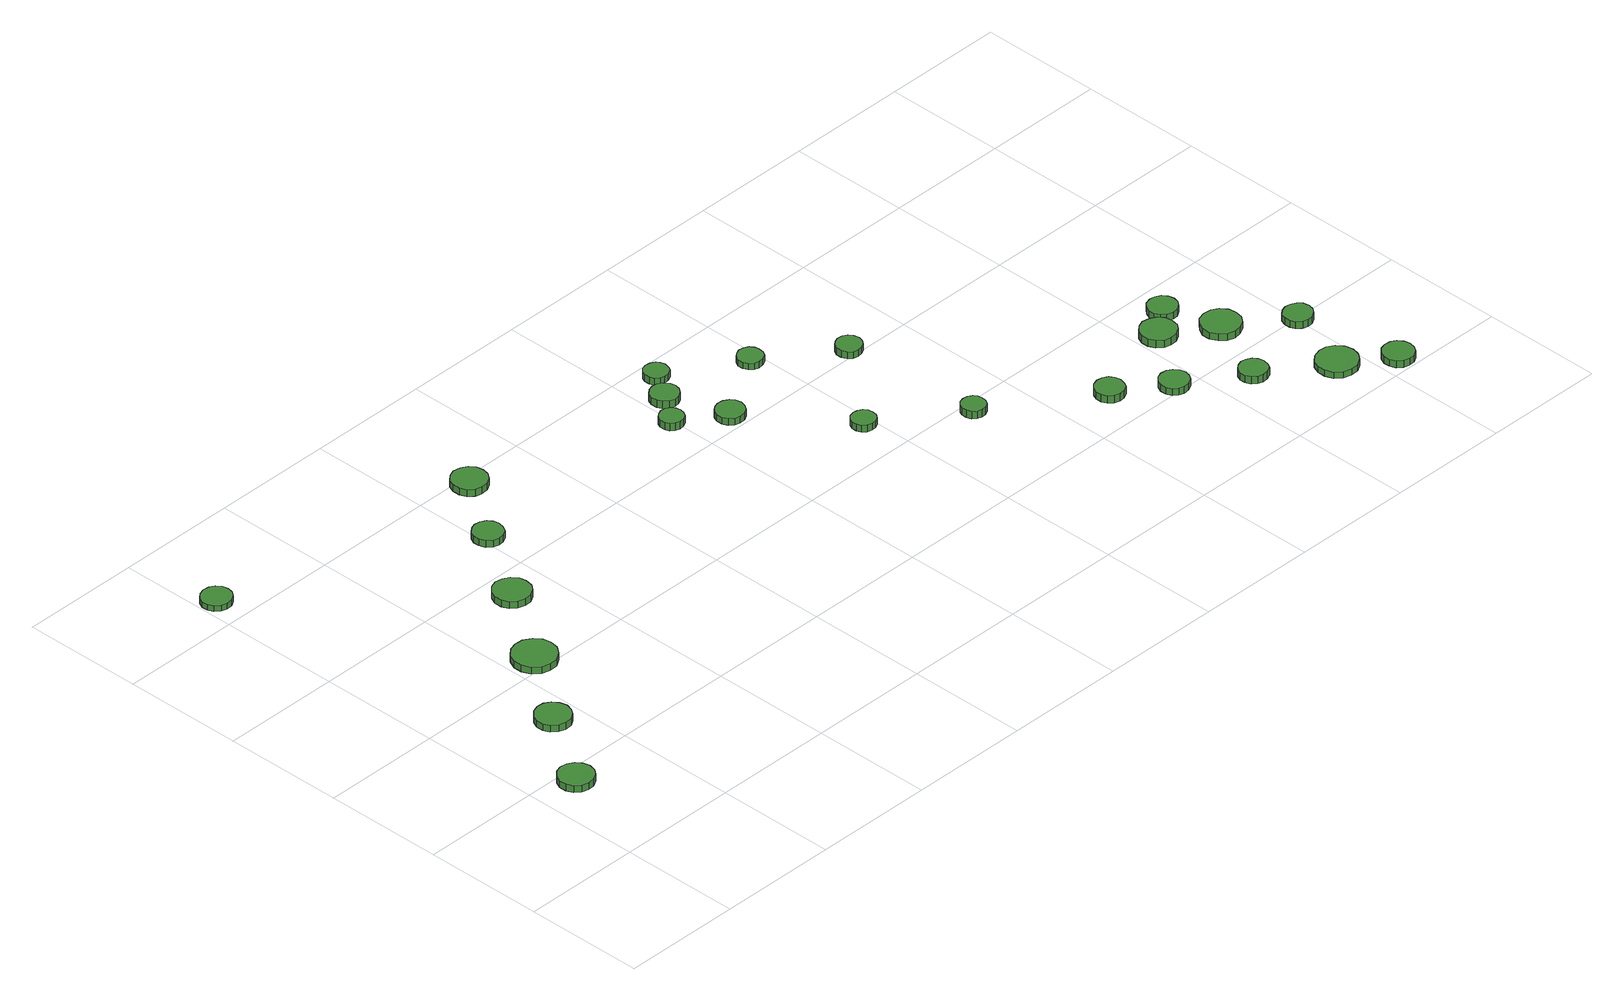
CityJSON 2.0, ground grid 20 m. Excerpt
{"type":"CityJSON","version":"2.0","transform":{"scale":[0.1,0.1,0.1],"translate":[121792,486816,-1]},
"CityObjects":{
"tree1":{"type":"SolitaryVegetationObject","attributes":{"function":"something"},"geometry":[{"type":"MultiSurface","lod":"1","boundaries":[[[0,1,2,3,4,5,6,7,8,9,10,11,12,13,14]],[[15,16,17,18,19,20,21,22,23,24,25,26,27,28,29]],[[0,29,28,1]],[[1,28,27,2]],[[2,27,26,3]],[[3,26,25,4]],[[4,25,24,5]],[[5,24,23,6]],[[6,23,22,7]],[[7,22,21,8]],[[8,21,20,9]],[[9,20,19,10]],[[10,19,18,11]],[[11,18,17,12]],[[12,17,16,13]],[[13,16,15,14]],[[14,15,29,0]]]}]},
"tree2":{"type":"SolitaryVegetationObject","attributes":{"function":"something"},"geometry":[{"type":"MultiSurface","lod":"1","boundaries":[[[30,31,32,33,34,35,36,37,38,39,40,41,42,43,44]],[[45,46,47,48,49,50,51,52,53,54,55,56,57,58,59]],[[30,59,58,31]],[[31,58,57,32]],[[32,57,56,33]],[[33,56,55,34]],[[34,55,54,35]],[[35,54,53,36]],[[36,53,52,37]],[[37,52,51,38]],[[38,51,50,39]],[[39,50,49,40]],[[40,49,48,41]],[[41,48,47,42]],[[42,47,46,43]],[[43,46,45,44]],[[44,45,59,30]]]}]},
"tree3":{"type":"SolitaryVegetationObject","attributes":{"function":"something"},"geometry":[{"type":"MultiSurface","lod":"1","boundaries":[[[60,61,62,63,64,65,66,67,68,69,70,71,72,73,74]],[[75,76,77,78,79,80,81,82,83,84,85,86,87,88,89]],[[60,89,88,61]],[[61,88,87,62]],[[62,87,86,63]],[[63,86,85,64]],[[64,85,84,65]],[[65,84,83,66]],[[66,83,82,67]],[[67,82,81,68]],[[68,81,80,69]],[[69,80,79,70]],[[70,79,78,71]],[[71,78,77,72]],[[72,77,76,73]],[[73,76,75,74]],[[74,75,89,60]]]}]},
"tree4":{"type":"SolitaryVegetationObject","attributes":{"function":"something"},"geometry":[{"type":"MultiSurface","lod":"1","boundaries":[[[90,91,92,93,94,95,96,97,98,99,100,101,102,103,104]],[[105,106,107,108,109,110,111,112,113,114,115,116,117,118,119]],[[90,119,118,91]],[[91,118,117,92]],[[92,117,116,93]],[[93,116,115,94]],[[94,115,114,95]],[[95,114,113,96]],[[96,113,112,97]],[[97,112,111,98]],[[98,111,110,99]],[[99,110,109,100]],[[100,109,108,101]],[[101,108,107,102]],[[102,107,106,103]],[[103,106,105,104]],[[104,105,119,90]]]}]},
"tree5":{"type":"SolitaryVegetationObject","attributes":{"function":"something"},"geometry":[{"type":"MultiSurface","lod":"1","boundaries":[[[120,121,122,123,124,125,126,127,128,129,130,131,132,133,134]],[[135,136,137,138,139,140,141,142,143,144,145,146,147,148,149]],[[120,149,148,121]],[[121,148,147,122]],[[122,147,146,123]],[[123,146,145,124]],[[124,145,144,125]],[[125,144,143,126]],[[126,143,142,127]],[[127,142,141,128]],[[128,141,140,129]],[[129,140,139,130]],[[130,139,138,131]],[[131,138,137,132]],[[132,137,136,133]],[[133,136,135,134]],[[134,135,149,120]]]}]},
"tree6":{"type":"SolitaryVegetationObject","attributes":{"function":"something"},"geometry":[{"type":"MultiSurface","lod":"1","boundaries":[[[150,151,152,153,154,155,156,157,158,159,160,161,162,163,164]],[[165,166,167,168,169,170,171,172,173,174,175,176,177,178,179]],[[150,179,178,151]],[[151,178,177,152]],[[152,177,176,153]],[[153,176,175,154]],[[154,175,174,155]],[[155,174,173,156]],[[156,173,172,157]],[[157,172,171,158]],[[158,171,170,159]],[[159,170,169,160]],[[160,169,168,161]],[[161,168,167,162]],[[162,167,166,163]],[[163,166,165,164]],[[164,165,179,150]]]}]},
"tree7":{"type":"SolitaryVegetationObject","attributes":{"function":"something"},"geometry":[{"type":"MultiSurface","lod":"1","boundaries":[[[180,181,182,183,184,185,186,187,188,189,190,191,192,193,194]],[[195,196,197,198,199,200,201,202,203,204,205,206,207,208,209]],[[180,209,208,181]],[[181,208,207,182]],[[182,207,206,183]],[[183,206,205,184]],[[184,205,204,185]],[[185,204,203,186]],[[186,203,202,187]],[[187,202,201,188]],[[188,201,200,189]],[[189,200,199,190]],[[190,199,198,191]],[[191,198,197,192]],[[192,197,196,193]],[[193,196,195,194]],[[194,195,209,180]]]}]},
"tree8":{"type":"SolitaryVegetationObject","attributes":{"function":"something"},"geometry":[{"type":"MultiSurface","lod":"1","boundaries":[[[210,211,212,213,214,215,216,217,218,219,220,221,222,223,224]],[[225,226,227,228,229,230,231,232,233,234,235,236,237,238,239]],[[210,239,238,211]],[[211,238,237,212]],[[212,237,236,213]],[[213,236,235,214]],[[214,235,234,215]],[[215,234,233,216]],[[216,233,232,217]],[[217,232,231,218]],[[218,231,230,219]],[[219,230,229,220]],[[220,229,228,221]],[[221,228,227,222]],[[222,227,226,223]],[[223,226,225,224]],[[224,225,239,210]]]}]},
"tree9":{"type":"SolitaryVegetationObject","attributes":{"function":"something"},"geometry":[{"type":"MultiSurface","lod":"1","boundaries":[[[240,241,242,243,244,245,246,247,248,249,250,251,252,253,254]],[[255,256,257,258,259,260,261,262,263,264,265,266,267,268,269]],[[240,269,268,241]],[[241,268,267,242]],[[242,267,266,243]],[[243,266,265,244]],[[244,265,264,245]],[[245,264,263,246]],[[246,263,262,247]],[[247,262,261,248]],[[248,261,260,249]],[[249,260,259,250]],[[250,259,258,251]],[[251,258,257,252]],[[252,257,256,253]],[[253,256,255,254]],[[254,255,269,240]]]}]},
"tree10":{"type":"SolitaryVegetationObject","attributes":{"function":"something"},"geometry":[{"type":"MultiSurface","lod":"1","boundaries":[[[270,271,272,273,274,275,276,277,278,279,280,281,282,283,284]],[[285,286,287,288,289,290,291,292,293,294,295,296,297,298,299]],[[270,299,298,271]],[[271,298,297,272]],[[272,297,296,273]],[[273,296,295,274]],[[274,295,294,275]],[[275,294,293,276]],[[276,293,292,277]],[[277,292,291,278]],[[278,291,290,279]],[[279,290,289,280]],[[280,289,288,281]],[[281,288,287,282]],[[282,287,286,283]],[[283,286,285,284]],[[284,285,299,270]]]}]},
"tree11":{"type":"SolitaryVegetationObject","attributes":{"function":"something"},"geometry":[{"type":"MultiSurface","lod":"1","boundaries":[[[300,301,302,303,304,305,306,307,308,309,310,311,312,313,314]],[[315,316,317,318,319,320,321,322,323,324,325,326,327,328,329]],[[300,329,328,301]],[[301,328,327,302]],[[302,327,326,303]],[[303,326,325,304]],[[304,325,324,305]],[[305,324,323,306]],[[306,323,322,307]],[[307,322,321,308]],[[308,321,320,309]],[[309,320,319,310]],[[310,319,318,311]],[[311,318,317,312]],[[312,317,316,313]],[[313,316,315,314]],[[314,315,329,300]]]}]},
"tree12":{"type":"SolitaryVegetationObject","attributes":{"function":"something"},"geometry":[{"type":"MultiSurface","lod":"1","boundaries":[[[330,331,332,333,334,335,336,337,338,339,340,341,342,343,344]],[[345,346,347,348,349,350,351,352,353,354,355,356,357,358,359]],[[330,359,358,331]],[[331,358,357,332]],[[332,357,356,333]],[[333,356,355,334]],[[334,355,354,335]],[[335,354,353,336]],[[336,353,352,337]],[[337,352,351,338]],[[338,351,350,339]],[[339,350,349,340]],[[340,349,348,341]],[[341,348,347,342]],[[342,347,346,343]],[[343,346,345,344]],[[344,345,359,330]]]}]},
"tree13":{"type":"SolitaryVegetationObject","attributes":{"function":"something"},"geometry":[{"type":"MultiSurface","lod":"1","boundaries":[[[360,361,362,363,364,365,366,367,368,369,370,371,372,373,374]],[[375,376,377,378,379,380,381,382,383,384,385,386,387,388,389]],[[360,389,388,361]],[[361,388,387,362]],[[362,387,386,363]],[[363,386,385,364]],[[364,385,384,365]],[[365,384,383,366]],[[366,383,382,367]],[[367,382,381,368]],[[368,381,380,369]],[[369,380,379,370]],[[370,379,378,371]],[[371,378,377,372]],[[372,377,376,373]],[[373,376,375,374]],[[374,375,389,360]]]}]},
"tree14":{"type":"SolitaryVegetationObject","attributes":{"function":"something"},"geometry":[{"type":"MultiSurface","lod":"1","boundaries":[[[390,391,392,393,394,395,396,397,398,399,400,401,402,403,404]],[[405,406,407,408,409,410,411,412,413,414,415,416,417,418,419]],[[390,419,418,391]],[[391,418,417,392]],[[392,417,416,393]],[[393,416,415,394]],[[394,415,414,395]],[[395,414,413,396]],[[396,413,412,397]],[[397,412,411,398]],[[398,411,410,399]],[[399,410,409,400]],[[400,409,408,401]],[[401,408,407,402]],[[402,407,406,403]],[[403,406,405,404]],[[404,405,419,390]]]}]},
"tree15":{"type":"SolitaryVegetationObject","attributes":{"function":"something"},"geometry":[{"type":"MultiSurface","lod":"1","boundaries":[[[420,421,422,423,424,425,426,427,428,429,430,431,432,433,434]],[[435,436,437,438,439,440,441,442,443,444,445,446,447,448,449]],[[420,449,448,421]],[[421,448,447,422]],[[422,447,446,423]],[[423,446,445,424]],[[424,445,444,425]],[[425,444,443,426]],[[426,443,442,427]],[[427,442,441,428]],[[428,441,440,429]],[[429,440,439,430]],[[430,439,438,431]],[[431,438,437,432]],[[432,437,436,433]],[[433,436,435,434]],[[434,435,449,420]]]}]},
"tree16":{"type":"SolitaryVegetationObject","attributes":{"function":"something"},"geometry":[{"type":"MultiSurface","lod":"1","boundaries":[[[450,451,452,453,454,455,456,457,458,459,460,461,462,463,464]],[[465,466,467,468,469,470,471,472,473,474,475,476,477,478,479]],[[450,479,478,451]],[[451,478,477,452]],[[452,477,476,453]],[[453,476,475,454]],[[454,475,474,455]],[[455,474,473,456]],[[456,473,472,457]],[[457,472,471,458]],[[458,471,470,459]],[[459,470,469,460]],[[460,469,468,461]],[[461,468,467,462]],[[462,467,466,463]],[[463,466,465,464]],[[464,465,479,450]]]}]},
"tree17":{"type":"SolitaryVegetationObject","attributes":{"function":"something"},"geometry":[{"type":"MultiSurface","lod":"1","boundaries":[[[480,481,482,483,484,485,486,487,488,489,490,491,492,493,494]],[[495,496,497,498,499,500,501,502,503,504,505,506,507,508,509]],[[480,509,508,481]],[[481,508,507,482]],[[482,507,506,483]],[[483,506,505,484]],[[484,505,504,485]],[[485,504,503,486]],[[486,503,502,487]],[[487,502,501,488]],[[488,501,500,489]],[[489,500,499,490]],[[490,499,498,491]],[[491,498,497,492]],[[492,497,496,493]],[[493,496,495,494]],[[494,495,509,480]]]}]},
"tree18":{"type":"SolitaryVegetationObject","attributes":{"function":"something"},"geometry":[{"type":"MultiSurface","lod":"1","boundaries":[[[510,511,512,513,514,515,516,517,518,519,520,521,522,523,524]],[[525,526,527,528,529,530,531,532,533,534,535,536,537,538,539]],[[510,539,538,511]],[[511,538,537,512]],[[512,537,536,513]],[[513,536,535,514]],[[514,535,534,515]],[[515,534,533,516]],[[516,533,532,517]],[[517,532,531,518]],[[518,531,530,519]],[[519,530,529,520]],[[520,529,528,521]],[[521,528,527,522]],[[522,527,526,523]],[[523,526,525,524]],[[524,525,539,510]]]}]},
"tree19":{"type":"SolitaryVegetationObject","attributes":{"function":"something"},"geometry":[{"type":"MultiSurface","lod":"1","boundaries":[[[540,541,542,543,544,545,546,547,548,549,550,551,552,553,554]],[[555,556,557,558,559,560,561,562,563,564,565,566,567,568,569]],[[540,569,568,541]],[[541,568,567,542]],[[542,567,566,543]],[[543,566,565,544]],[[544,565,564,545]],[[545,564,563,546]],[[546,563,562,547]],[[547,562,561,548]],[[548,561,560,549]],[[549,560,559,550]],[[550,559,558,551]],[[551,558,557,552]],[[552,557,556,553]],[[553,556,555,554]],[[554,555,569,540]]]}]},
"tree20":{"type":"SolitaryVegetationObject","attributes":{"function":"something"},"geometry":[{"type":"MultiSurface","lod":"1","boundaries":[[[570,571,572,573,574,575,576,577,578,579,580,581,582,583,584]],[[585,586,587,588,589,590,591,592,593,594,595,596,597,598,599]],[[570,599,598,571]],[[571,598,597,572]],[[572,597,596,573]],[[573,596,595,574]],[[574,595,594,575]],[[575,594,593,576]],[[576,593,592,577]],[[577,592,591,578]],[[578,591,590,579]],[[579,590,589,580]],[[580,589,588,581]],[[581,588,587,582]],[[582,587,586,583]],[[583,586,585,584]],[[584,585,599,570]]]}]},
"tree21":{"type":"SolitaryVegetationObject","attributes":{"function":"something"},"geometry":[{"type":"MultiSurface","lod":"1","boundaries":[[[600,601,602,603,604,605,606,607,608,609,610,611,612,613,614]],[[615,616,617,618,619,620,621,622,623,624,625,626,627,628,629]],[[600,629,628,601]],[[601,628,627,602]],[[602,627,626,603]],[[603,626,625,604]],[[604,625,624,605]],[[605,624,623,606]],[[606,623,622,607]],[[607,622,621,608]],[[608,621,620,609]],[[609,620,619,610]],[[610,619,618,611]],[[611,618,617,612]],[[612,617,616,613]],[[613,616,615,614]],[[614,615,629,600]]]}]},
"tree22":{"type":"SolitaryVegetationObject","attributes":{"function":"something"},"geometry":[{"type":"MultiSurface","lod":"1","boundaries":[[[630,631,632,633,634,635,636,637,638,639,640,641,642,643,644]],[[645,646,647,648,649,650,651,652,653,654,655,656,657,658,659]],[[630,659,658,631]],[[631,658,657,632]],[[632,657,656,633]],[[633,656,655,634]],[[634,655,654,635]],[[635,654,653,636]],[[636,653,652,637]],[[637,652,651,638]],[[638,651,650,639]],[[639,650,649,640]],[[640,649,648,641]],[[641,648,647,642]],[[642,647,646,643]],[[643,646,645,644]],[[644,645,659,630]]]}]},
"tree23":{"type":"SolitaryVegetationObject","attributes":{"function":"something"},"geometry":[{"type":"MultiSurface","lod":"1","boundaries":[[[660,661,662,663,664,665,666,667,668,669,670,671,672,673,674]],[[675,676,677,678,679,680,681,682,683,684,685,686,687,688,689]],[[660,689,688,661]],[[661,688,687,662]],[[662,687,686,663]],[[663,686,685,664]],[[664,685,684,665]],[[665,684,683,666]],[[666,683,682,667]],[[667,682,681,668]],[[668,681,680,669]],[[669,680,679,670]],[[670,679,678,671]],[[671,678,677,672]],[[672,677,676,673]],[[673,676,675,674]],[[674,675,689,660]]]}]},
"tree24":{"type":"SolitaryVegetationObject","attributes":{"function":"something"},"geometry":[{"type":"MultiSurface","lod":"1","boundaries":[[[690,691,692,693,694,695,696,697,698,699,700,701,702,703,704]],[[705,706,707,708,709,710,711,712,713,714,715,716,717,718,719]],[[690,719,718,691]],[[691,718,717,692]],[[692,717,716,693]],[[693,716,715,694]],[[694,715,714,695]],[[695,714,713,696]],[[696,713,712,697]],[[697,712,711,698]],[[698,711,710,699]],[[699,710,709,700]],[[700,709,708,701]],[[701,708,707,702]],[[702,707,706,703]],[[703,706,705,704]],[[704,705,719,690]]]}]}
},
"vertices":[
[100,174,20],[97,186,20],[90,195,20],[80,201,20],[68,203,20],[57,199,20],[48,191,20],[43,180,20],[43,168,20],[48,157,20],[57,149,20],[68,146,20],[80,147,20],[90,153,20],[97,162,20],[97,162,8],[90,153,8],[80,147,8],[68,146,8],[57,149,8],[48,157,8],[43,168,8],[43,180,8],[48,191,8],[57,199,8],[68,203,8],[80,201,8],[90,195,8],[97,186,8],[100,174,8],
[184,300,19],[181,312,19],[174,322,19],[164,328,19],[152,329,19],[141,325,19],[132,317,19],[127,306,19],[127,294,19],[132,284,19],[141,276,19],[152,272,19],[164,273,19],[174,279,19],[181,289,19],[181,289,7],[174,279,7],[164,273,7],[152,272,7],[141,276,7],[132,284,7],[127,294,7],[127,306,7],[132,317,7],[141,325,7],[152,329,7],[164,328,7],[174,322,7],[181,312,7],[184,300,7],
[54,852,16],[52,862,16],[46,870,16],[37,875,16],[27,876,16],[17,873,16],[9,866,16],[5,857,16],[5,847,16],[9,838,16],[17,831,16],[27,828,16],[37,829,16],[46,834,16],[52,842,16],[52,842,6],[46,834,6],[37,829,6],[27,828,6],[17,831,6],[9,838,6],[5,847,6],[5,857,6],[9,866,6],[17,873,6],[27,876,6],[37,875,6],[46,870,6],[52,862,6],[54,852,6],
[278,421,20],[275,436,20],[266,447,20],[253,455,20],[239,456,20],[225,452,20],[214,442,20],[208,428,20],[208,414,20],[214,400,20],[225,390,20],[239,386,20],[253,387,20],[266,395,20],[275,407,20],[275,407,8],[266,395,8],[253,387,8],[239,386,8],[225,390,8],[214,400,8],[208,414,8],[208,428,8],[214,442,8],[225,452,8],[239,456,8],[253,455,8],[266,447,8],[275,436,8],[278,421,8],
[361,551,20],[359,563,20],[351,573,20],[340,579,20],[328,581,20],[316,577,20],[307,568,20],[302,557,20],[302,544,20],[307,533,20],[316,525,20],[328,521,20],[340,522,20],[351,528,20],[359,538,20],[359,538,8],[351,528,8],[340,522,8],[328,521,8],[316,525,8],[307,533,8],[302,544,8],[302,557,8],[307,568,8],[316,577,8],[328,581,8],[340,579,8],[351,573,8],[359,563,8],[361,551,8],
[435,675,20],[433,685,20],[427,693,20],[418,698,20],[408,699,20],[399,696,20],[391,689,20],[387,680,20],[387,670,20],[391,660,20],[399,653,20],[408,650,20],[418,651,20],[427,656,20],[433,665,20],[433,665,8],[427,656,8],[418,651,8],[408,650,8],[399,653,8],[391,660,8],[387,670,8],[387,680,8],[391,689,8],[399,696,8],[408,699,8],[418,698,8],[427,693,8],[433,685,8],[435,675,8],
[513,782,20],[511,794,20],[504,803,20],[493,809,20],[481,811,20],[470,807,20],[461,799,20],[457,788,20],[457,776,20],[461,765,20],[470,757,20],[481,754,20],[493,755,20],[504,761,20],[511,771,20],[511,771,8],[504,761,8],[493,755,8],[481,754,8],[470,757,8],[461,765,8],[457,776,8],[457,788,8],[461,799,8],[470,807,8],[481,811,8],[493,809,8],[504,803,8],[511,794,8],[513,782,8],
[814,675,21],[813,683,21],[808,690,21],[801,694,21],[793,695,21],[785,692,21],[779,687,21],[776,680,21],[776,671,21],[779,664,21],[785,659,21],[793,656,21],[801,657,21],[808,661,21],[813,668,21],[813,668,8],[808,661,8],[801,657,8],[793,656,8],[785,659,8],[779,664,8],[776,671,8],[776,680,8],[779,687,8],[785,692,8],[793,695,8],[801,694,8],[808,690,8],[813,683,8],[814,675,8],
[853,723,20],[851,732,20],[845,740,20],[837,745,20],[828,746,20],[819,743,20],[812,737,20],[808,728,20],[808,718,20],[812,710,20],[819,703,20],[828,700,20],[837,701,20],[845,706,20],[851,714,20],[851,714,7],[845,706,7],[837,701,7],[828,700,7],[819,703,7],[812,710,7],[808,718,7],[808,728,7],[812,737,7],[819,743,7],[828,746,7],[837,745,7],[845,740,7],[851,732,7],[853,723,7],
[889,626,20],[887,636,20],[881,643,20],[873,648,20],[863,649,20],[854,646,20],[847,640,20],[843,631,20],[843,621,20],[847,612,20],[854,606,20],[863,603,20],[873,604,20],[881,609,20],[887,617,20],[887,617,8],[881,609,8],[873,604,8],[863,603,8],[854,606,8],[847,612,8],[843,621,8],[843,631,8],[847,640,8],[854,646,8],[863,649,8],[873,648,8],[881,643,8],[887,636,8],[889,626,8],
[880,769,20],[878,777,20],[874,783,20],[866,787,20],[858,788,20],[850,786,20],[844,780,20],[841,773,20],[841,764,20],[844,757,20],[850,751,20],[858,749,20],[866,750,20],[874,754,20],[878,760,20],[878,760,8],[874,754,8],[866,750,8],[858,749,8],[850,751,8],[844,757,8],[841,764,8],[841,773,8],[844,780,8],[850,786,8],[858,788,8],[866,787,8],[874,783,8],[878,777,8],[880,769,8],
[1004,474,19],[1003,482,19],[998,488,19],[991,492,19],[983,493,19],[975,491,19],[969,485,19],[966,478,19],[966,470,19],[969,463,19],[975,457,19],[983,455,19],[991,455,19],[998,459,19],[1003,466,19],[1003,466,7],[998,459,7],[991,455,7],[983,455,7],[975,457,7],[969,463,7],[966,470,7],[966,478,7],[969,485,7],[975,491,7],[983,493,7],[991,492,7],[998,488,7],[1003,482,7],[1004,474,7],
[1001,697,19],[1000,705,19],[995,712,19],[987,716,19],[979,717,19],[971,714,19],[965,709,19],[961,701,19],[961,692,19],[965,685,19],[971,679,19],[979,676,19],[987,677,19],[995,681,19],[1000,688,19],[1000,688,8],[995,681,8],[987,677,8],[979,676,8],[971,679,8],[965,685,8],[961,692,8],[961,701,8],[965,709,8],[971,714,8],[979,717,8],[987,716,8],[995,712,8],[1000,705,8],[1001,697,8],
[1137,382,20],[1136,390,20],[1131,396,20],[1124,400,20],[1116,401,20],[1108,399,20],[1102,393,20],[1099,386,20],[1099,378,20],[1102,370,20],[1108,365,20],[1116,362,20],[1124,363,20],[1131,367,20],[1136,374,20],[1136,374,7],[1131,367,7],[1124,363,7],[1116,362,7],[1108,365,7],[1102,370,7],[1099,378,7],[1099,386,7],[1102,393,7],[1108,399,7],[1116,401,7],[1124,400,7],[1131,396,7],[1136,390,7],[1137,382,7],
[1121,613,19],[1119,622,19],[1114,629,19],[1107,633,19],[1098,634,19],[1090,631,19],[1084,626,19],[1080,618,19],[1080,609,19],[1084,601,19],[1090,595,19],[1098,593,19],[1107,594,19],[1114,598,19],[1119,605,19],[1119,605,7],[1114,598,7],[1107,594,7],[1098,593,7],[1090,595,7],[1084,601,7],[1080,609,7],[1080,618,7],[1084,626,7],[1090,631,7],[1098,634,7],[1107,633,7],[1114,629,7],[1119,622,7],[1121,613,7],
[1307,268,20],[1305,278,20],[1300,286,20],[1291,291,20],[1282,292,20],[1272,289,20],[1265,282,20],[1261,273,20],[1261,263,20],[1265,255,20],[1272,248,20],[1282,245,20],[1291,246,20],[1300,251,20],[1305,259,20],[1305,259,7],[1300,251,7],[1291,246,7],[1282,245,7],[1272,248,7],[1265,255,7],[1261,263,7],[1261,273,7],[1265,282,7],[1272,289,7],[1282,292,7],[1291,291,7],[1300,286,7],[1305,278,7],[1307,268,7],
[1386,214,19],[1384,224,19],[1378,232,19],[1369,237,19],[1359,238,19],[1350,235,19],[1343,228,19],[1339,219,19],[1339,209,19],[1343,200,19],[1350,194,19],[1359,191,19],[1369,192,19],[1378,197,19],[1384,205,19],[1384,205,7],[1378,197,7],[1369,192,7],[1359,191,7],[1350,194,7],[1343,200,7],[1339,209,7],[1339,219,7],[1343,228,7],[1350,235,7],[1359,238,7],[1369,237,7],[1378,232,7],[1384,224,7],[1386,214,7],
[1483,150,20],[1481,160,20],[1476,167,20],[1467,172,20],[1458,173,20],[1449,170,20],[1442,164,20],[1438,155,20],[1438,146,20],[1442,137,20],[1449,131,20],[1458,128,20],[1467,129,20],[1476,133,20],[1481,141,20],[1481,141,7],[1476,133,7],[1467,129,7],[1458,128,7],[1449,131,7],[1442,137,7],[1438,146,7],[1438,155,7],[1442,164,7],[1449,170,7],[1458,173,7],[1467,172,7],[1476,167,7],[1481,160,7],[1483,150,7],
[1462,314,20],[1460,326,20],[1453,335,20],[1442,341,20],[1430,343,20],[1419,339,20],[1410,331,20],[1405,320,20],[1405,308,20],[1410,297,20],[1419,289,20],[1430,286,20],[1442,287,20],[1453,293,20],[1460,302,20],[1460,302,7],[1453,293,7],[1442,287,7],[1430,286,7],[1419,289,7],[1410,297,7],[1405,308,7],[1405,320,7],[1410,331,7],[1419,339,7],[1430,343,7],[1442,341,7],[1453,335,7],[1460,326,7],[1462,314,7],
[1593,78,19],[1590,92,19],[1582,103,19],[1570,110,19],[1557,111,19],[1543,107,19],[1533,98,19],[1528,85,19],[1528,72,19],[1533,59,19],[1543,50,19],[1557,46,19],[1570,47,19],[1582,54,19],[1590,65,19],[1590,65,8],[1582,54,8],[1570,47,8],[1557,46,8],[1543,50,8],[1533,59,8],[1528,72,8],[1528,85,8],[1533,98,8],[1543,107,8],[1557,111,8],[1570,110,8],[1582,103,8],[1590,92,8],[1593,78,8],
[1504,350,19],[1502,360,19],[1496,368,19],[1487,373,19],[1478,374,19],[1468,371,19],[1461,364,19],[1457,355,19],[1457,346,19],[1461,337,19],[1468,330,19],[1478,327,19],[1487,328,19],[1496,333,19],[1502,341,19],[1502,341,7],[1496,333,7],[1487,328,7],[1478,327,7],[1468,330,7],[1461,337,7],[1457,346,7],[1457,355,7],[1461,364,7],[1468,371,7],[1478,374,7],[1487,373,7],[1496,368,7],[1502,360,7],[1504,350,7],
[1541,262,19],[1539,275,19],[1531,286,19],[1520,292,19],[1507,294,19],[1494,290,19],[1485,281,19],[1479,269,19],[1479,256,19],[1485,244,19],[1494,235,19],[1507,231,19],[1520,233,19],[1531,239,19],[1539,250,19],[1539,250,7],[1531,239,7],[1520,233,7],[1507,231,7],[1494,235,7],[1485,244,7],[1479,256,7],[1479,269,7],[1485,281,7],[1494,290,7],[1507,294,7],[1520,292,7],[1531,286,7],[1539,275,7],[1541,262,7],
[1660,28,19],[1658,38,19],[1652,47,19],[1643,52,19],[1633,53,19],[1623,50,19],[1615,43,19],[1611,33,19],[1611,23,19],[1615,13,19],[1623,6,19],[1633,3,19],[1643,4,19],[1652,9,19],[1658,18,19],[1658,18,7],[1652,9,7],[1643,4,7],[1633,3,7],[1623,6,7],[1615,13,7],[1611,23,7],[1611,33,7],[1615,43,7],[1623,50,7],[1633,53,7],[1643,52,7],[1652,47,7],[1658,38,7],[1660,28,7],
[1626,197,19],[1624,207,19],[1618,214,19],[1609,219,19],[1600,220,19],[1591,217,19],[1583,211,19],[1580,202,19],[1580,192,19],[1583,184,19],[1591,177,19],[1600,174,19],[1609,175,19],[1618,180,19],[1624,188,19],[1624,188,7],[1618,180,7],[1609,175,7],[1600,174,7],[1591,177,7],[1583,184,7],[1580,192,7],[1580,202,7],[1583,211,7],[1591,217,7],[1600,220,7],[1609,219,7],[1618,214,7],[1624,207,7],[1626,197,7]
]}
